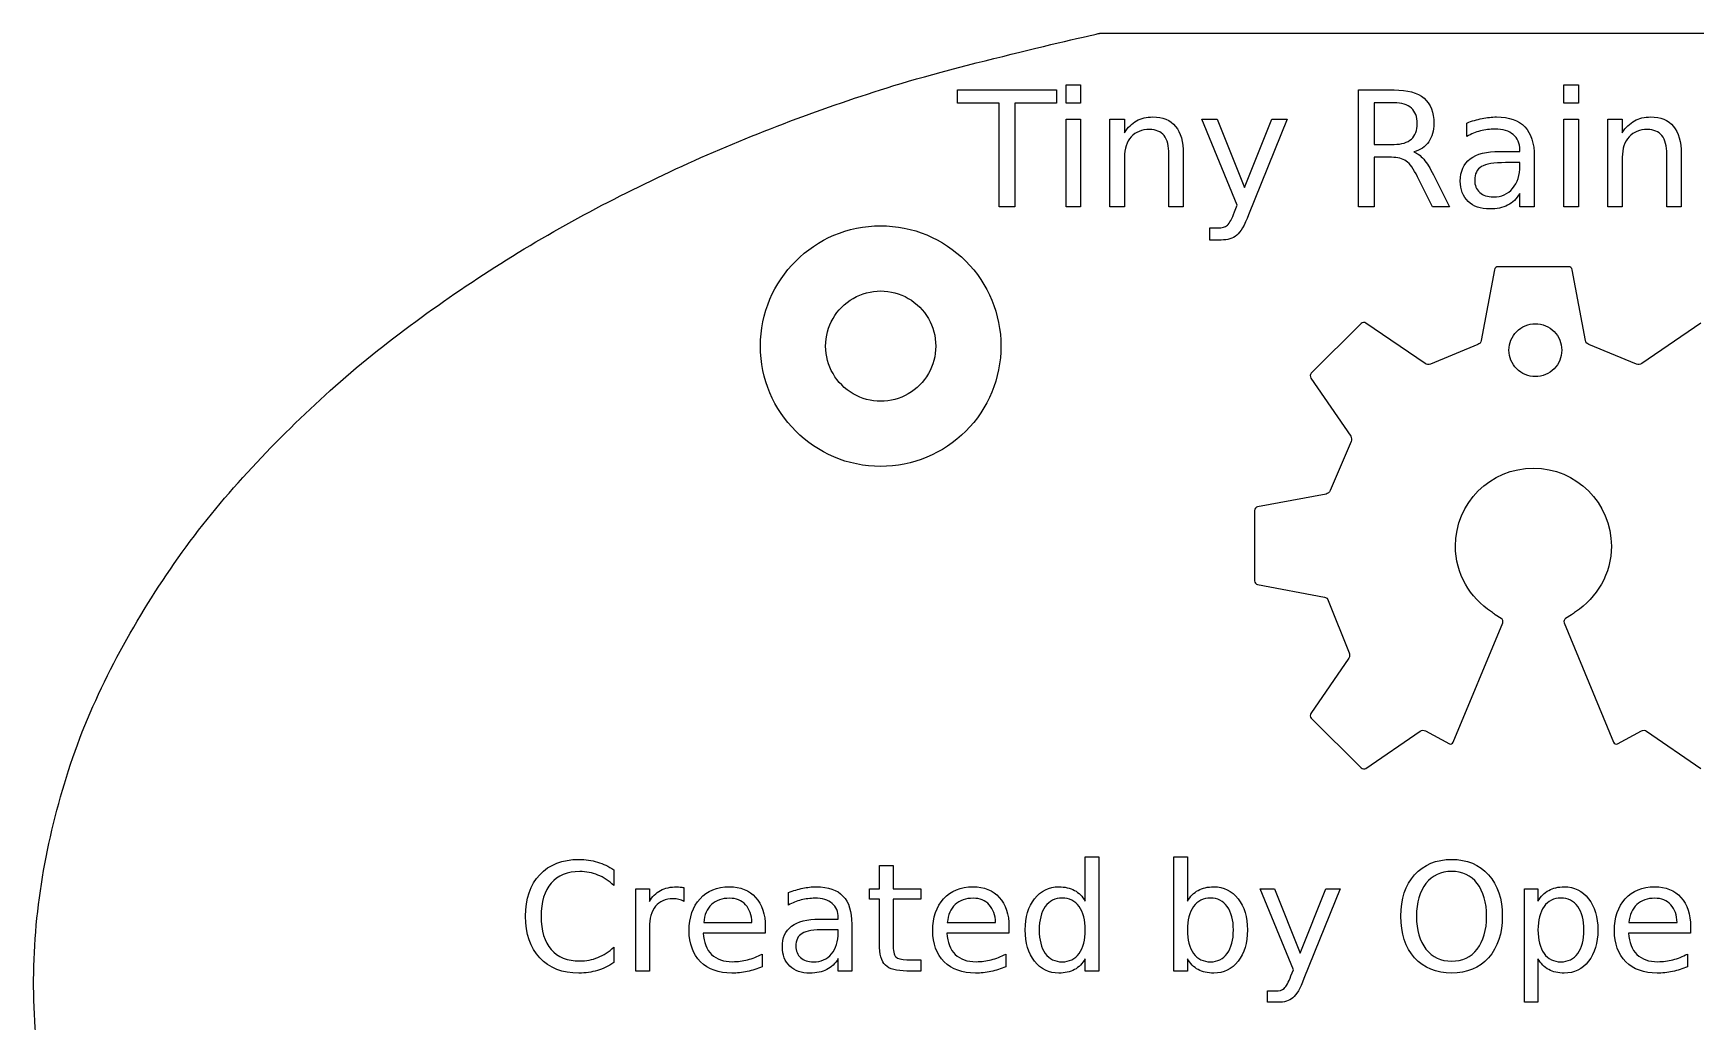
# Model space of a CAD drawing. Extents: x 5 to 209, y 0 to 44.
# Drawn here: x 141.18 to 178.91, y 21.68 to 44.1 of the extents above; entities that cross this region are included whole.
import ezdxf

# ---------------------------------------------------------------- set-up
doc = ezdxf.new("R2010")
doc.units = 0
doc.layers.get('0').update_dxf_attribs({"linetype": 'CONTINUOUS'})

msp = doc.modelspace()

# ---------------------------------------------------------------- linework, layer by layer
at = {"color": 7}
for p, q in [((165.385936, 44.095133), (184.985936, 44.095133)), ((165.385936, 44.095133), (165.385936, 44.095133)), ((174.340946, 38.732526), (174.041886, 37.125146)), ((176.023386, 38.801446), (174.423846, 38.801446)), ((176.405836, 37.125153), (176.106286, 38.732526)), ((171.314586, 37.513535), (170.183556, 36.382612)), ((172.764356, 36.6019), (171.421986, 37.523435)), ((179.025576, 37.523443), (177.683156, 36.601914)), ((161.660946, 37.000106), (161.660946, 37.000106)), ((173.962486, 37.034206), (172.885066, 36.5932)), ((177.562436, 36.593214), (176.485236, 37.034213)), ((175.868546, 36.9082), (175.868546, 36.9082)), ((170.173556, 36.275221), (171.079126, 34.955511)), ((171.086126, 34.835357), (170.609656, 33.724002)), ((170.517656, 33.644872), (168.963706, 33.355877)), ((168.894806, 33.272867), (168.894886, 31.673429)), ((168.963786, 31.590419), (170.479676, 31.308327)), ((170.569676, 31.228637), (171.042926, 30.046476)), ((173.405996, 28.015464), (174.526796, 30.723608)), ((174.493896, 30.824854), (174.357856, 30.908134)), ((175.921976, 30.723608), (177.042706, 28.015367)), ((176.090926, 30.908134), (175.954876, 30.824854)), ((171.034926, 29.925757), (170.173896, 28.670991)), ((170.183896, 28.563505), (171.315006, 27.432583)), ((171.422386, 27.422683), (172.654946, 28.268677)), ((172.773116, 28.272777), (173.316696, 27.982554)), ((177.132006, 27.982467), (177.675586, 28.272656)), ((177.793756, 28.268556), (179.026406, 27.422561))]:
    msp.add_line(p, q, dxfattribs=at)
at = {"color": 5}
for p, q in [((162.157211, 42.811026), (164.398301, 42.811026)), ((162.157211, 42.509375), (162.157211, 42.811026)), ((164.398301, 42.811026), (164.398301, 42.509375)), ((164.618333, 42.922814), (164.944821, 42.922814)), ((164.618333, 42.509375), (164.618333, 42.922814)), ((164.944821, 42.922814), (164.944821, 42.509375)), ((171.25465, 40.161819), (171.25465, 42.811025)), ((171.25465, 42.811025), (172.06378, 42.811025)), ((175.91782, 42.922814), (176.244309, 42.922814)), ((175.91782, 42.509375), (175.91782, 42.922814)), ((176.244309, 42.922814), (176.244309, 42.509375)), ((163.097646, 42.509375), (162.157211, 42.509375)), ((163.097646, 40.16182), (163.097646, 42.509375)), ((164.398301, 42.509375), (163.457854, 42.509375)), ((163.457854, 42.509375), (163.457854, 40.16182)), ((164.944821, 42.509375), (164.618333, 42.509375)), ((171.613083, 42.516472), (171.613083, 41.576031)), ((172.06378, 42.516472), (171.613083, 42.516472)), ((176.244309, 42.509375), (175.91782, 42.509375)), ((164.618333, 42.149168), (164.944821, 42.149168)), ((164.618333, 40.16182), (164.618333, 42.149168)), ((164.944821, 42.149168), (164.944821, 40.16182)), ((165.613799, 40.16182), (165.613799, 42.149168)), ((165.613799, 42.149168), (165.942062, 42.149168)), ((165.942062, 42.149168), (165.942062, 41.840419)), ((168.502578, 40.19376), (167.698758, 42.149168)), ((167.698758, 42.149168), (168.044773, 42.149168)), ((168.044773, 42.149168), (168.665816, 40.594778)), ((168.665816, 40.594778), (169.286871, 42.149168)), ((169.632875, 42.149168), (168.759866, 39.977281)), ((169.286871, 42.149168), (169.632875, 42.149168)), ((173.710449, 41.757021), (173.710449, 42.058672)), ((175.91782, 42.149168), (176.244309, 42.149168)), ((175.91782, 40.16182), (175.91782, 42.149168)), ((176.244309, 42.149168), (176.244309, 40.16182)), ((176.913298, 40.16182), (176.913298, 42.149168)), ((176.913298, 42.149168), (177.241561, 42.149168)), ((177.241561, 42.149168), (177.241561, 41.840419)), ((171.613083, 41.576031), (172.06378, 41.576031)), ((165.942062, 41.285026), (165.942062, 40.16182)), ((166.951686, 40.16182), (166.951686, 41.35068)), ((167.278198, 41.361327), (167.278175, 41.361326)), ((167.278175, 41.361326), (167.278175, 40.16182)), ((172.00345, 41.281477), (171.613083, 41.281477)), ((171.613083, 41.281477), (171.613083, 40.161819)), ((172.51094, 41.403912), (172.51094, 41.403912)), ((174.459249, 41.416333), (174.917054, 41.416333)), ((174.917031, 41.160817), (174.592306, 41.160817)), ((174.592306, 41.160817), (174.592329, 41.160817)), ((174.917031, 41.088065), (174.917031, 41.160817)), ((174.917054, 41.416333), (174.917054, 41.448272)), ((175.243543, 41.295673), (175.243543, 40.16182)), ((175.243543, 41.295673), (175.243543, 41.295673)), ((177.241561, 41.285026), (177.241561, 40.16182)), ((178.251185, 40.16182), (178.251185, 41.35068)), ((178.577697, 41.361327), (178.577674, 41.361326)), ((178.577674, 41.361326), (178.577674, 40.16182)), ((172.933252, 40.16182), (172.594334, 40.841422)), ((172.954541, 40.885782), (173.318297, 40.16182)), ((174.917054, 40.16182), (174.917054, 40.463471)), ((163.457854, 40.16182), (163.097646, 40.16182)), ((164.944821, 40.16182), (164.618333, 40.16182)), ((165.942062, 40.16182), (165.613799, 40.16182)), ((167.278175, 40.16182), (166.951686, 40.16182)), ((168.443976, 40.044708), (168.502578, 40.19376)), ((171.613083, 40.161819), (171.25465, 40.161819)), ((173.318297, 40.16182), (172.933252, 40.16182)), ((175.243543, 40.16182), (174.917054, 40.16182)), ((176.244309, 40.16182), (175.91782, 40.16182)), ((177.241561, 40.16182), (176.913298, 40.16182)), ((178.577674, 40.16182), (178.251185, 40.16182)), ((167.877929, 39.405917), (167.877929, 39.679178)), ((167.877929, 39.679178), (168.069576, 39.679178)), ((168.759866, 39.977281), (168.75982, 39.97728)), ((168.138777, 39.405917), (167.877929, 39.405917)), ((165.052674, 24.409257), (165.052674, 25.418593)), ((165.052674, 25.418593), (165.359133, 25.418593)), ((165.359133, 25.418593), (165.359133, 22.826967)), ((167.064674, 22.826963), (167.064674, 25.418589)), ((167.064674, 25.418589), (167.372811, 25.418589)), ((167.372811, 25.418589), (167.372811, 24.409254)), ((173.368863, 25.358632), (173.368863, 25.358632)), ((154.354722, 25.122121), (154.354722, 24.767354)), ((154.354722, 25.122117), (154.354722, 25.122121)), ((160.382365, 24.692403), (160.382365, 25.222054)), ((160.382365, 25.222054), (160.690491, 25.222054)), ((160.690491, 25.222054), (160.690539, 25.222056)), ((160.690539, 25.222056), (160.690539, 24.692404)), ((173.368863, 25.085478), (173.368863, 25.085478)), ((154.852698, 22.826963), (154.852698, 24.692401)), ((154.852698, 24.692401), (155.160836, 24.692401)), ((155.160836, 24.692401), (155.160836, 24.402591)), ((155.94357, 24.720705), (155.944778, 24.405912)), ((158.315442, 24.324325), (158.315442, 24.607472)), ((160.157517, 24.454227), (160.157517, 24.692403)), ((160.157517, 24.692403), (160.382365, 24.692403)), ((160.690539, 24.692404), (161.321801, 24.692404)), ((161.321801, 24.692404), (161.321801, 24.454228)), ((169.776215, 22.856947), (169.021715, 24.692404)), ((169.021715, 24.692404), (169.346493, 24.692404)), ((169.346493, 24.692404), (169.92945, 23.233365)), ((169.92945, 23.233365), (170.512395, 24.692404)), ((170.837186, 24.692404), (170.017716, 22.653747)), ((170.512395, 24.692404), (170.837186, 24.692404)), ((175.019433, 22.117434), (175.019433, 24.692404)), ((175.019433, 24.692404), (175.327571, 24.692404)), ((175.327571, 24.692404), (175.327571, 24.409257)), ((155.944778, 24.405912), (155.945333, 24.405926)), ((160.382365, 24.454227), (160.157517, 24.454227)), ((160.382365, 23.441561), (160.382365, 24.454227)), ((161.321801, 24.454228), (160.690539, 24.454228)), ((160.690539, 24.454228), (160.690539, 23.441562)), ((165.052674, 24.409261), (165.052674, 24.409257)), ((167.372811, 24.409254), (167.372811, 24.409257)), ((155.160836, 23.809649), (155.160836, 22.826963)), ((156.393374, 23.92458), (157.485985, 23.92627)), ((157.485985, 23.92627), (157.485985, 23.926245)), ((157.792456, 23.836305), (157.792456, 23.836301)), ((157.792456, 23.836301), (157.792456, 23.6864)), ((159.018316, 24.004527), (159.448025, 24.004527)), ((159.448025, 24.004527), (159.448025, 24.034512)), ((159.754497, 23.891267), (159.754497, 23.891265)), ((159.754497, 23.891265), (159.754497, 22.826967)), ((161.923065, 23.92458), (163.015676, 23.92627)), ((163.015676, 23.92627), (163.015676, 23.926245)), ((163.322147, 23.836305), (163.322147, 23.836301)), ((163.322147, 23.836301), (163.322147, 23.6864)), ((177.392875, 23.92458), (178.485486, 23.92627)), ((178.485486, 23.92627), (178.485486, 23.926245)), ((178.791957, 23.836305), (178.791957, 23.836301)), ((178.791957, 23.836301), (178.791957, 23.6864)), ((157.792456, 23.6864), (156.383387, 23.6864)), ((159.143269, 23.76469), (159.143233, 23.764682)), ((159.448062, 23.76469), (159.143269, 23.76469)), ((159.448062, 23.696399), (159.448062, 23.76469)), ((163.322147, 23.6864), (161.913078, 23.6864)), ((164.008356, 23.75802), (164.008356, 23.75802)), ((168.415451, 23.75802), (168.415451, 23.75802)), ((176.37021, 23.75802), (176.37021, 23.75802)), ((178.791957, 23.6864), (177.382876, 23.6864)), ((154.354722, 23.369934), (154.354722, 23.0185)), ((157.720832, 23.211714), (157.720832, 22.921905)), ((159.448025, 22.826967), (159.448025, 23.110114)), ((161.006949, 23.083463), (161.321752, 23.083463)), ((161.321752, 23.083463), (161.321752, 22.826965)), ((163.250523, 23.211714), (163.250523, 22.921905)), ((165.052674, 22.826967), (165.052674, 23.106782)), ((167.372811, 23.106778), (167.372811, 22.826963)), ((175.327571, 23.106782), (175.327571, 22.117434)), ((175.327571, 23.106778), (175.327571, 23.106782)), ((178.720333, 23.211714), (178.720333, 22.921905)), ((155.160836, 22.826963), (154.852698, 22.826963)), ((159.754497, 22.826967), (159.448025, 22.826967)), ((161.321752, 22.826965), (161.006949, 22.826965)), ((165.359133, 22.826967), (165.052674, 22.826967)), ((167.372811, 22.826963), (167.064674, 22.826963)), ((169.721268, 22.717039), (169.776215, 22.856947)), ((170.017716, 22.653747), (170.017728, 22.653747)), ((169.189949, 22.117436), (169.189949, 22.373933)), ((169.189949, 22.373933), (169.369825, 22.373933)), ((169.434783, 22.117436), (169.189949, 22.117436)), ((175.327571, 22.117434), (175.019433, 22.117434))]:
    msp.add_line(p, q, dxfattribs=at)
at = {"color": 1}
msp.add_line((163.139476, 37.000107), (163.139476, 37.000107), dxfattribs=at)
at = {"color": 7}
for points in [[(160.558456, 42.861335), (162.141336, 43.364341), (165.385936, 44.095133), (165.385936, 44.095133)], [(155.904766, 41.082251), (157.413646, 41.775984), (158.975726, 42.358378), (160.558456, 42.861335)], [(151.526377, 38.708832), (152.919157, 39.61221), (154.396447, 40.388778), (155.904766, 41.082251)], [(147.574677, 35.679333), (148.786987, 36.81299), (150.133867, 37.80563), (151.526377, 38.708832)], [(174.423846, 38.801446), (174.385446, 38.801446), (174.348146, 38.770436), (174.340946, 38.732526)], [(176.106286, 38.732526), (176.099286, 38.770436), (176.061986, 38.801446), (176.023386, 38.801446)], [(159.785946, 38.082638), (160.172698, 38.305929), (160.649195, 38.305929), (161.035946, 38.082638)], [(159.160946, 37.000106), (159.160946, 37.446688), (159.399195, 37.859347), (159.785946, 38.082638)], [(161.035946, 38.082638), (161.422698, 37.859347), (161.660946, 37.446688), (161.660946, 37.000106)], [(171.421986, 37.523435), (171.390086, 37.545275), (171.341786, 37.540835), (171.314586, 37.513535)], [(174.844897, 37.332209), (174.957351, 37.444663), (175.109872, 37.507838), (175.268906, 37.507838)], [(175.268906, 37.507838), (175.42794, 37.507838), (175.580461, 37.444663), (175.692915, 37.332209)], [(159.785946, 35.917574), (159.399195, 36.140865), (159.160946, 36.553524), (159.160946, 37.000106)], [(161.660946, 37.000106), (161.660946, 36.553524), (161.422698, 36.140865), (161.035946, 35.917574)], [(174.041886, 37.125146), (174.034886, 37.087236), (173.999086, 37.046306), (173.962486, 37.034206)], [(174.669266, 36.9082), (174.669266, 37.067234), (174.732442, 37.219755), (174.844897, 37.332209)], [(175.692915, 37.332209), (175.80537, 37.219755), (175.868546, 37.067234), (175.868546, 36.9082)], [(176.485236, 37.034213), (176.448736, 37.046313), (176.413036, 37.087243), (176.405836, 37.125153)], [(172.885066, 36.5932), (172.850566, 36.57618), (172.795966, 36.58006), (172.764356, 36.6019)], [(174.844897, 36.484192), (174.732442, 36.596645), (174.669266, 36.749166), (174.669266, 36.9082)], [(175.868546, 36.9082), (175.868546, 36.749166), (175.80537, 36.596645), (175.692915, 36.484192)], [(177.683156, 36.601914), (177.651356, 36.580074), (177.596956, 36.576204), (177.562436, 36.593214)], [(170.183556, 36.382612), (170.156256, 36.355292), (170.151756, 36.306982), (170.173556, 36.275221)], [(175.268906, 36.308563), (175.109872, 36.308562), (174.957351, 36.371738), (174.844897, 36.484192)], [(175.692915, 36.484192), (175.580461, 36.371738), (175.42794, 36.308562), (175.268906, 36.308563)], [(161.035946, 35.917574), (160.649195, 35.694283), (160.172698, 35.694283), (159.785946, 35.917574)], [(144.289987, 31.942455), (145.222477, 33.313895), (146.363357, 34.546599), (147.574677, 35.679333)], [(171.079126, 34.955511), (171.100826, 34.923551), (171.104226, 34.869671), (171.086126, 34.835357)], [(173.455446, 32.463989), (173.455446, 33.440915), (174.247466, 34.232836), (175.224296, 34.232836)], [(175.224296, 34.232836), (176.201126, 34.232836), (176.993036, 33.440915), (176.993036, 32.463989)], [(170.609656, 33.724002), (170.597056, 33.687512), (170.555756, 33.651962), (170.517656, 33.644872)], [(168.963706, 33.355877), (168.925806, 33.348677), (168.894806, 33.311457), (168.894806, 33.272867)], [(174.271756, 30.974024), (173.781026, 31.288259), (173.455446, 31.837979), (173.455446, 32.463989)], [(176.993036, 32.463989), (176.993036, 31.837979), (176.667556, 31.288259), (176.176726, 30.974024)], [(142.025597, 27.51954), (142.549077, 29.090927), (143.358697, 30.572784), (144.289987, 31.942455)], [(168.894886, 31.673429), (168.894886, 31.634859), (168.925986, 31.597329), (168.963786, 31.590419)], [(170.479676, 31.308327), (170.517576, 31.301427), (170.558076, 31.265397), (170.569676, 31.228637)], [(174.357856, 30.908134), (174.332756, 30.923454), (174.298556, 30.949824), (174.271756, 30.974024)], [(176.176726, 30.974024), (176.150226, 30.949814), (176.115926, 30.923454), (176.090926, 30.908134)], [(174.526796, 30.723608), (174.541696, 30.759258), (174.526796, 30.804708), (174.493896, 30.824854)], [(175.954876, 30.824854), (175.922176, 30.804734), (175.907276, 30.759244), (175.921976, 30.723608)], [(171.042926, 30.046476), (171.059826, 30.011786), (171.055826, 29.957516), (171.034926, 29.925757)], [(170.173896, 28.670991), (170.152196, 28.639221), (170.156596, 28.590831), (170.183896, 28.563505)], [(172.654946, 28.268677), (172.686646, 28.290417), (172.739946, 28.292107), (172.773116, 28.272777)], [(173.316696, 27.982554), (173.351196, 27.964974), (173.391296, 27.979754), (173.405996, 28.015464)], [(177.042706, 28.015367), (177.057406, 27.979717), (177.097606, 27.964977), (177.132006, 27.982467)], [(177.675586, 28.272656), (177.708786, 28.292036), (177.761886, 28.290436), (177.793756, 28.268556)], [(141.186137, 22.628258), (141.194137, 24.282501), (141.502757, 25.950073), (142.025597, 27.51954)], [(171.315006, 27.432583), (171.342306, 27.405453), (171.390506, 27.401003), (171.422386, 27.422683)], [(141.975607, 17.728944), (141.467667, 19.3032), (141.177697, 20.974109), (141.186137, 22.628258)]]:
    msp.add_open_spline(points, degree=3, dxfattribs=at)
at = {"color": 5}
for points in [[(172.06378, 42.811025), (172.366618, 42.811025), (172.592563, 42.747738), (172.741617, 42.621163)], [(172.454158, 42.397586), (172.366622, 42.476844), (172.236496, 42.516472), (172.06378, 42.516472)], [(172.587237, 42.048026), (172.587237, 42.202992), (172.542878, 42.319512), (172.454158, 42.397586)], [(172.741617, 42.621163), (172.890663, 42.494587), (172.965186, 42.303542), (172.965186, 42.048026)], [(165.942062, 41.840419), (166.020137, 41.959897), (166.111817, 42.049209), (166.217102, 42.108356)], [(166.511657, 41.91317), (166.335393, 41.91317), (166.196396, 41.85698), (166.094667, 41.7446)], [(166.217102, 42.108356), (166.32357, 42.167504), (166.446004, 42.197078), (166.584405, 42.197078)], [(166.841693, 41.772991), (166.768364, 41.866444), (166.658352, 41.91317), (166.511657, 41.91317)], [(166.584405, 42.197078), (166.812717, 42.197078), (166.985428, 42.126101), (167.102541, 41.984147)], [(167.102541, 41.984147), (167.219645, 41.843377), (167.278198, 41.63577), (167.278198, 41.361327)], [(172.454158, 41.694917), (172.542878, 41.775357), (172.587237, 41.89306), (172.587237, 42.048026)], [(172.965186, 42.048026), (172.965186, 41.88123), (172.926148, 41.742826), (172.848073, 41.632812)], [(173.710449, 42.058672), (173.829927, 42.104807), (173.945853, 42.139112), (174.058227, 42.161588)], [(174.352782, 41.920268), (174.239217, 41.920268), (174.128614, 41.906664), (174.020971, 41.879456)], [(174.058227, 42.161588), (174.170608, 42.185247), (174.280033, 42.197077), (174.386501, 42.197077)], [(174.767997, 41.796058), (174.669816, 41.878865), (174.531411, 41.920268), (174.352782, 41.920268)], [(174.386501, 42.197077), (174.673955, 42.197077), (174.888658, 42.122551), (175.030607, 41.9735)], [(175.030607, 41.9735), (175.172564, 41.824449), (175.243543, 41.598507), (175.243543, 41.295673)], [(177.241561, 41.840419), (177.319635, 41.959897), (177.411312, 42.049209), (177.516589, 42.108356)], [(177.811144, 41.91317), (177.634888, 41.91317), (177.495891, 41.85698), (177.394155, 41.7446)], [(177.516589, 42.108356), (177.623057, 42.167504), (177.745495, 42.197078), (177.883904, 42.197078)], [(178.141192, 41.772991), (178.067863, 41.866444), (177.957847, 41.91317), (177.811144, 41.91317)], [(177.883904, 42.197078), (178.112208, 42.197078), (178.284916, 42.126101), (178.402028, 41.984147)], [(178.402028, 41.984147), (178.51914, 41.843377), (178.577697, 41.63577), (178.577697, 41.361327)], [(166.094667, 41.7446), (165.99293, 41.632221), (165.942062, 41.479029), (165.942062, 41.285026)], [(166.951686, 41.35068), (166.951686, 41.538768), (166.915022, 41.679539), (166.841693, 41.772991)], [(172.06378, 41.576031), (172.236496, 41.576031), (172.366622, 41.615659), (172.454158, 41.694917)], [(172.848073, 41.632812), (172.771189, 41.522798), (172.658811, 41.446498), (172.51094, 41.403912)], [(174.020971, 41.879456), (173.91332, 41.852248), (173.809813, 41.811436), (173.710449, 41.757021)], [(174.917054, 41.448272), (174.917054, 41.598507), (174.867369, 41.714435), (174.767997, 41.796058)], [(177.394155, 41.7446), (177.292425, 41.632221), (177.241561, 41.479029), (177.241561, 41.285026)], [(178.251185, 41.35068), (178.251185, 41.538768), (178.214521, 41.679539), (178.141192, 41.772991)], [(172.33882, 41.194531), (172.257197, 41.252495), (172.145407, 41.281477), (172.00345, 41.281477)], [(172.594334, 40.841422), (172.506797, 41.018864), (172.421626, 41.136567), (172.33882, 41.194531)], [(172.51094, 41.403912), (172.587833, 41.377887), (172.662359, 41.322289), (172.734521, 41.237117)], [(172.734521, 41.237117), (172.807849, 41.151945), (172.88119, 41.034833), (172.954541, 40.885782)], [(173.56494, 40.74028), (173.56494, 40.963857), (173.639467, 41.132426), (173.78852, 41.245989)], [(173.78852, 41.245989), (173.938756, 41.359552), (174.162333, 41.416333), (174.459249, 41.416333)], [(174.592329, 41.160817), (174.328536, 41.160817), (174.145771, 41.130652), (174.044034, 41.070322)], [(174.044034, 41.070322), (173.942305, 41.009991), (173.89144, 40.907075), (173.89144, 40.761573)], [(173.89144, 40.761573), (173.89144, 40.645644), (173.929287, 40.553375), (174.004981, 40.484764)], [(174.752007, 40.575259), (174.862023, 40.7042), (174.917031, 40.875135), (174.917031, 41.088065)], [(173.744157, 40.280706), (173.624679, 40.395452), (173.56494, 40.548643), (173.56494, 40.74028)], [(174.004981, 40.484764), (174.081866, 40.417336), (174.185964, 40.383622), (174.317277, 40.383622)], [(174.317277, 40.383622), (174.498264, 40.383622), (174.643174, 40.447501), (174.752007, 40.575259)], [(174.917054, 40.463471), (174.842505, 40.34281), (174.749642, 40.253498), (174.638466, 40.195534)], [(168.278952, 39.743057), (168.328626, 39.785643), (168.383634, 39.886193), (168.443976, 40.044708)], [(174.230347, 40.110362), (174.026881, 40.110362), (173.864817, 40.167143), (173.744157, 40.280706)], [(174.638466, 40.195534), (174.527267, 40.138752), (174.391228, 40.110362), (174.230347, 40.110362)], [(168.069576, 39.679178), (168.159478, 39.679178), (168.22927, 39.700471), (168.278952, 39.743057)], [(168.75982, 39.97728), (168.667552, 39.740691), (168.577646, 39.586317), (168.490102, 39.514157)], [(168.490102, 39.514157), (168.402566, 39.441997), (168.285457, 39.405917), (168.138777, 39.405917)], [(152.674155, 25.012187), (152.890682, 25.243146), (153.187154, 25.358626), (153.56357, 25.358626)], [(153.56357, 25.358626), (153.712366, 25.358626), (153.852273, 25.33864), (153.983293, 25.298667)], [(153.983293, 25.298667), (154.115431, 25.259806), (154.239241, 25.200956), (154.354722, 25.122117)], [(172.529407, 25.007196), (172.739268, 25.241487), (173.019087, 25.358632), (173.368863, 25.358632)], [(173.368863, 25.358632), (173.717521, 25.358632), (173.996224, 25.241487), (174.204974, 25.007196)], [(152.349376, 24.06781), (152.349376, 24.467547), (152.457635, 24.782339), (152.674155, 25.012187)], [(153.583557, 25.082144), (153.299306, 25.082144), (153.081672, 24.994979), (152.930654, 24.820649)], [(153.991625, 25.003865), (153.863931, 25.056051), (153.727908, 25.082144), (153.583557, 25.082144)], [(154.354722, 24.767354), (154.241463, 24.872841), (154.12043, 24.951678), (153.991625, 25.003865)], [(172.216282, 24.067816), (172.216282, 24.46089), (172.320657, 24.774017), (172.529407, 25.007196)], [(173.368863, 25.085478), (173.124577, 25.085478), (172.930258, 24.994427), (172.785906, 24.812325)], [(173.948475, 24.812325), (173.806345, 24.994427), (173.613142, 25.085478), (173.368863, 25.085478)], [(174.204974, 25.007196), (174.413724, 24.774017), (174.5181, 24.46089), (174.5181, 24.067816)], [(152.930654, 24.820649), (152.779645, 24.64743), (152.70414, 24.396484), (152.70414, 24.067812)], [(155.160836, 24.402591), (155.225242, 24.51585), (155.309076, 24.599684), (155.412336, 24.654093)], [(155.412336, 24.654093), (155.515596, 24.709611), (155.641068, 24.73737), (155.788752, 24.73737)], [(155.788752, 24.73737), (155.809846, 24.73737), (155.833153, 24.73572), (155.858674, 24.732419)], [(155.858674, 24.732419), (155.884195, 24.730165), (155.912494, 24.72626), (155.94357, 24.720705)], [(156.310096, 24.467556), (156.475541, 24.647437), (156.698171, 24.737378), (156.977985, 24.737378)], [(156.977985, 24.737378), (157.228938, 24.737378), (157.427141, 24.65632), (157.572596, 24.494205)], [(158.315442, 24.607472), (158.42759, 24.650778), (158.536409, 24.682977), (158.6419, 24.70407)], [(158.6419, 24.70407), (158.747382, 24.726274), (158.85009, 24.737376), (158.950025, 24.737376)], [(158.950025, 24.737376), (159.219849, 24.737376), (159.421381, 24.667423), (159.554623, 24.527515)], [(159.554623, 24.527515), (159.687872, 24.387607), (159.754497, 24.175524), (159.754497, 23.891267)], [(161.839787, 24.467556), (162.005232, 24.647437), (162.227862, 24.737378), (162.507676, 24.737378)], [(162.507676, 24.737378), (162.758629, 24.737378), (162.956832, 24.65632), (163.102287, 24.494205)], [(163.903425, 24.467554), (164.045555, 24.647436), (164.229323, 24.737376), (164.45473, 24.737376)], [(164.45473, 24.737376), (164.592416, 24.737376), (164.710115, 24.710173), (164.807828, 24.655765)], [(164.807828, 24.655765), (164.906652, 24.602469), (164.988267, 24.520301), (165.052674, 24.409261)], [(167.372811, 24.409257), (167.437218, 24.520295), (167.518274, 24.602463), (167.615979, 24.655761)], [(167.615979, 24.655761), (167.714803, 24.710169), (167.832502, 24.737373), (167.969076, 24.737373)], [(167.969076, 24.737373), (168.195595, 24.737373), (168.379363, 24.647432), (168.520381, 24.467551)], [(172.785906, 24.812325), (172.642666, 24.630223), (172.571046, 24.382053), (172.571046, 24.067816)], [(174.163336, 24.067816), (174.163336, 24.382053), (174.091715, 24.630223), (173.948475, 24.812325)], [(175.327571, 24.409257), (175.391977, 24.520295), (175.473033, 24.602463), (175.570738, 24.655761)], [(175.570738, 24.655761), (175.669562, 24.710169), (175.787261, 24.737373), (175.923835, 24.737373)], [(175.923835, 24.737373), (176.150354, 24.737373), (176.334122, 24.647432), (176.47514, 24.467551)], [(177.309597, 24.467556), (177.475042, 24.647437), (177.697672, 24.737378), (177.977486, 24.737378)], [(177.977486, 24.737378), (178.228431, 24.737378), (178.426634, 24.65632), (178.572097, 24.494205)], [(155.299073, 24.294329), (155.206915, 24.182181), (155.160836, 24.020621), (155.160836, 23.809649)], [(155.698809, 24.464218), (155.525587, 24.464218), (155.392341, 24.407588), (155.299073, 24.294329)], [(155.832058, 24.449231), (155.792045, 24.459222), (155.747629, 24.464218), (155.698809, 24.464218)], [(155.945333, 24.405926), (155.910876, 24.425916), (155.873117, 24.440351), (155.832058, 24.449231)], [(156.063596, 23.741367), (156.063596, 24.046722), (156.145763, 24.288784), (156.310096, 24.467556)], [(156.569929, 24.332643), (156.467772, 24.236041), (156.40892, 24.100019), (156.393374, 23.92458)], [(156.981318, 24.477549), (156.810319, 24.477549), (156.673189, 24.429247), (156.569929, 24.332643)], [(157.344415, 24.327647), (157.253368, 24.427582), (157.132336, 24.477549), (156.981318, 24.477549)], [(157.485985, 23.926245), (157.48357, 24.093912), (157.43638, 24.227713), (157.344415, 24.327647)], [(157.572596, 24.494205), (157.719169, 24.3332), (157.792456, 24.1139), (157.792456, 23.836305)], [(158.606915, 24.439255), (158.505869, 24.413718), (158.408711, 24.375408), (158.315442, 24.324325)], [(158.918373, 24.477561), (158.81178, 24.477561), (158.707961, 24.464792), (158.606915, 24.439255)], [(159.308122, 24.360965), (159.215964, 24.438695), (159.086048, 24.477561), (158.918373, 24.477561)], [(159.448025, 24.034512), (159.448025, 24.17553), (159.401391, 24.284348), (159.308122, 24.360965)], [(161.593287, 23.741367), (161.593287, 24.046722), (161.675454, 24.288784), (161.839787, 24.467556)], [(162.09962, 24.332643), (161.997463, 24.236041), (161.938611, 24.100019), (161.923065, 23.92458)], [(162.511009, 24.477549), (162.34001, 24.477549), (162.20288, 24.429247), (162.09962, 24.332643)], [(162.874106, 24.327647), (162.783051, 24.427582), (162.662019, 24.477549), (162.511009, 24.477549)], [(163.015676, 23.926245), (163.013261, 24.093912), (162.966071, 24.227713), (162.874106, 24.327647)], [(163.102287, 24.494205), (163.24886, 24.3332), (163.322147, 24.1139), (163.322147, 23.836305)], [(163.691898, 23.758023), (163.691898, 24.051162), (163.762407, 24.287673), (163.903425, 24.467554)], [(164.146605, 24.28767), (164.054439, 24.159977), (164.008356, 23.983427), (164.008356, 23.75802)], [(164.529688, 24.480877), (164.367568, 24.480877), (164.239874, 24.416475), (164.146605, 24.28767)], [(164.912758, 24.28767), (164.819489, 24.416475), (164.691799, 24.480877), (164.529688, 24.480877)], [(165.052674, 23.75802), (165.052674, 23.983427), (165.006035, 24.159977), (164.912758, 24.28767)], [(167.511048, 24.28767), (167.41889, 24.159977), (167.372811, 23.983427), (167.372811, 23.75802)], [(167.894131, 24.480877), (167.732019, 24.480877), (167.604325, 24.416475), (167.511048, 24.28767)], [(168.275547, 24.28767), (168.183389, 24.416475), (168.056251, 24.480877), (167.894131, 24.480877)], [(168.415451, 23.75802), (168.415451, 23.983427), (168.368816, 24.159977), (168.275547, 24.28767)], [(168.520381, 24.467551), (168.662511, 24.287669), (168.733575, 24.051159), (168.733575, 23.758019)], [(175.465807, 24.28767), (175.37365, 24.159977), (175.327571, 23.983427), (175.327571, 23.75802)], [(175.84889, 24.480877), (175.686779, 24.480877), (175.559084, 24.416475), (175.465807, 24.28767)], [(176.230307, 24.28767), (176.138141, 24.416475), (176.011002, 24.480877), (175.84889, 24.480877)], [(176.37021, 23.75802), (176.37021, 23.983427), (176.323575, 24.159977), (176.230307, 24.28767)], [(176.47514, 24.467551), (176.61727, 24.287669), (176.688335, 24.051159), (176.688335, 23.758019)], [(177.063097, 23.741367), (177.063097, 24.046722), (177.145264, 24.288784), (177.309597, 24.467556)], [(177.56943, 24.332643), (177.467273, 24.236041), (177.408421, 24.100019), (177.392875, 23.92458)], [(177.980819, 24.477549), (177.80982, 24.477549), (177.67269, 24.429247), (177.56943, 24.332643)], [(178.343916, 24.327647), (178.252861, 24.427582), (178.131829, 24.477549), (177.980819, 24.477549)], [(178.485486, 23.926245), (178.483071, 24.093912), (178.435881, 24.227713), (178.343916, 24.327647)], [(178.572097, 24.494205), (178.71867, 24.3332), (178.791957, 24.1139), (178.791957, 23.836305)], [(152.674155, 23.123431), (152.457635, 23.35439), (152.349376, 23.669183), (152.349376, 24.06781)], [(152.70414, 24.067812), (152.70414, 23.74025), (152.779645, 23.489304), (152.930654, 23.314974)], [(158.178872, 23.369944), (158.178872, 23.579806), (158.248826, 23.738035), (158.388733, 23.844631)], [(158.388733, 23.844631), (158.529751, 23.951228), (158.739612, 24.004527), (159.018316, 24.004527)], [(172.529407, 23.128435), (172.320657, 23.361614), (172.216282, 23.674741), (172.216282, 24.067816)], [(172.571046, 24.067816), (172.571046, 23.754688), (172.642666, 23.507074), (172.785906, 23.324972)], [(173.948475, 23.324972), (174.091715, 23.507074), (174.163336, 23.754688), (174.163336, 24.067816)], [(174.5181, 24.067816), (174.5181, 23.675851), (174.413724, 23.362724), (174.204974, 23.128435)], [(156.323416, 23.038498), (156.150203, 23.211716), (156.063596, 23.446006), (156.063596, 23.741367)], [(156.383387, 23.6864), (156.396671, 23.475428), (156.459963, 23.314423), (156.573262, 23.203385)], [(158.628567, 23.679737), (158.533076, 23.623108), (158.485331, 23.526504), (158.485331, 23.389928)], [(159.143233, 23.764682), (158.895613, 23.764682), (158.724058, 23.736367), (158.628567, 23.679737)], [(159.293172, 23.215049), (159.396432, 23.33608), (159.448062, 23.49653), (159.448062, 23.696399)], [(160.517281, 22.958545), (160.427337, 23.047375), (160.382365, 23.208381), (160.382365, 23.441561)], [(160.690539, 23.441562), (160.690539, 23.28944), (160.711068, 23.191726), (160.752128, 23.148421)], [(161.853107, 23.038498), (161.679894, 23.211716), (161.593287, 23.446006), (161.593287, 23.741367)], [(161.913078, 23.6864), (161.926442, 23.475428), (161.989734, 23.314423), (162.102953, 23.203385)], [(163.903425, 23.04849), (163.762407, 23.228371), (163.691898, 23.464882), (163.691898, 23.758023)], [(164.008356, 23.75802), (164.008356, 23.532613), (164.054439, 23.355507), (164.146605, 23.226703)], [(164.912758, 23.226703), (165.006035, 23.355507), (165.052674, 23.532613), (165.052674, 23.75802)], [(167.372811, 23.75802), (167.372811, 23.532613), (167.41889, 23.355507), (167.511048, 23.226703)], [(168.275547, 23.226703), (168.368816, 23.355507), (168.415451, 23.532613), (168.415451, 23.75802)], [(168.733575, 23.758019), (168.733575, 23.464879), (168.662511, 23.228368), (168.520381, 23.048486)], [(175.327571, 23.75802), (175.327571, 23.532613), (175.37365, 23.355507), (175.465807, 23.226703)], [(176.230307, 23.226703), (176.323575, 23.355507), (176.37021, 23.532613), (176.37021, 23.75802)], [(176.688335, 23.758019), (176.688335, 23.464879), (176.61727, 23.228368), (176.47514, 23.048486)], [(177.322917, 23.038498), (177.149704, 23.211716), (177.063097, 23.446006), (177.063097, 23.741367)], [(177.382876, 23.6864), (177.39616, 23.475428), (177.459452, 23.314423), (177.572751, 23.203385)], [(153.56357, 22.778659), (153.187154, 22.778659), (152.890682, 22.893583), (152.674155, 23.123431)], [(152.930654, 23.314974), (153.081672, 23.141755), (153.299306, 23.055146), (153.583557, 23.055146)], [(153.583557, 23.055146), (153.727908, 23.055146), (153.863931, 23.081239), (153.991625, 23.133424)], [(154.354722, 23.0185), (154.237019, 22.938555), (154.112102, 22.878594), (153.979972, 22.838618)], [(153.991625, 23.133424), (154.12043, 23.18561), (154.241463, 23.264447), (154.354722, 23.369934)], [(157.03129, 22.778669), (156.733707, 22.778669), (156.497749, 22.865279), (156.323416, 23.038498)], [(156.573262, 23.203385), (156.687632, 23.093458), (156.846415, 23.038494), (157.04961, 23.038494)], [(157.04961, 23.038494), (157.167313, 23.038494), (157.281127, 23.052929), (157.391054, 23.0818)], [(157.391054, 23.0818), (157.502091, 23.11067), (157.612017, 23.153975), (157.720832, 23.211714)], [(158.347094, 22.938562), (158.234946, 23.046269), (158.178872, 23.190063), (158.178872, 23.369944)], [(158.485331, 23.389928), (158.485331, 23.28111), (158.520875, 23.194501), (158.591964, 23.130099)], [(158.591964, 23.130099), (158.66418, 23.066811), (158.761893, 23.035167), (158.885103, 23.035167)], [(158.885103, 23.035167), (159.054992, 23.035167), (159.191015, 23.095128), (159.293172, 23.215049)], [(159.448025, 23.110114), (159.378064, 22.996855), (159.290901, 22.913021), (159.186538, 22.858612)], [(160.752128, 23.148421), (160.794314, 23.105115), (160.879254, 23.083463), (161.006949, 23.083463)], [(162.560981, 22.778669), (162.263398, 22.778669), (162.02744, 22.865279), (161.853107, 23.038498)], [(162.102953, 23.203385), (162.217315, 23.093458), (162.376098, 23.038494), (162.579301, 23.038494)], [(162.579301, 23.038494), (162.697004, 23.038494), (162.810819, 23.052929), (162.920745, 23.0818)], [(162.920745, 23.0818), (163.031782, 23.11067), (163.141708, 23.153975), (163.250523, 23.211714)], [(164.45473, 22.778668), (164.229323, 22.778668), (164.045555, 22.868608), (163.903425, 23.04849)], [(164.146605, 23.226703), (164.239874, 23.099009), (164.367568, 23.035162), (164.529688, 23.035162)], [(164.529688, 23.035162), (164.691799, 23.035162), (164.819489, 23.099009), (164.912758, 23.226703)], [(165.052674, 23.106782), (164.988267, 22.995744), (164.906652, 22.913021), (164.807828, 22.858612)], [(167.615979, 22.858609), (167.518266, 22.913016), (167.43721, 22.99574), (167.372811, 23.106778)], [(167.511048, 23.226703), (167.604325, 23.099009), (167.732019, 23.035162), (167.894131, 23.035162)], [(167.894131, 23.035162), (168.056251, 23.035162), (168.183389, 23.099009), (168.275547, 23.226703)], [(168.520381, 23.048486), (168.379363, 22.868605), (168.195595, 22.778664), (167.969076, 22.778664)], [(173.368863, 22.778665), (173.019087, 22.778665), (172.739268, 22.895255), (172.529407, 23.128435)], [(172.785906, 23.324972), (172.930258, 23.142869), (173.124577, 23.051818), (173.368863, 23.051818)], [(173.368863, 23.051818), (173.613142, 23.051818), (173.806345, 23.142869), (173.948475, 23.324972)], [(174.204974, 23.128435), (173.996224, 22.895255), (173.717521, 22.778665), (173.368863, 22.778665)], [(175.570738, 22.858609), (175.473025, 22.913016), (175.391969, 22.99574), (175.327571, 23.106778)], [(175.465807, 23.226703), (175.559084, 23.099009), (175.686779, 23.035162), (175.84889, 23.035162)], [(175.84889, 23.035162), (176.011002, 23.035162), (176.138141, 23.099009), (176.230307, 23.226703)], [(176.47514, 23.048486), (176.334122, 22.868605), (176.150354, 22.778664), (175.923835, 22.778664)], [(178.030791, 22.778669), (177.733208, 22.778669), (177.49725, 22.865279), (177.322917, 23.038498)], [(177.572751, 23.203385), (177.687121, 23.093458), (177.845908, 23.038494), (178.049111, 23.038494)], [(178.049111, 23.038494), (178.166806, 23.038494), (178.28062, 23.052929), (178.390555, 23.0818)], [(178.390555, 23.0818), (178.501592, 23.11067), (178.611518, 23.153975), (178.720333, 23.211714)], [(153.979972, 22.838618), (153.848944, 22.798645), (153.710144, 22.778659), (153.56357, 22.778659)], [(157.382721, 22.815308), (157.26724, 22.790882), (157.150096, 22.778669), (157.03129, 22.778669)], [(157.720832, 22.921905), (157.610906, 22.875267), (157.498202, 22.839734), (157.382721, 22.815308)], [(158.803456, 22.778668), (158.612474, 22.778668), (158.460353, 22.831966), (158.347094, 22.938562)], [(159.186538, 22.858612), (159.082159, 22.805316), (158.954465, 22.778668), (158.803456, 22.778668)], [(161.006949, 22.826965), (160.770439, 22.826965), (160.607217, 22.870825), (160.517281, 22.958545)], [(162.912412, 22.815308), (162.796931, 22.790882), (162.679787, 22.778669), (162.560981, 22.778669)], [(163.250523, 22.921905), (163.140597, 22.875267), (163.027893, 22.839734), (162.912412, 22.815308)], [(164.807828, 22.858612), (164.710115, 22.805316), (164.592416, 22.778668), (164.45473, 22.778668)], [(167.969076, 22.778664), (167.832502, 22.778664), (167.714803, 22.805312), (167.615979, 22.858609)], [(169.566366, 22.433892), (169.61298, 22.473864), (169.664614, 22.568247), (169.721268, 22.717039)], [(170.017728, 22.653747), (169.931125, 22.431672), (169.846736, 22.286767), (169.764561, 22.219034)], [(175.923835, 22.778664), (175.787261, 22.778664), (175.669562, 22.805312), (175.570738, 22.858609)], [(178.382222, 22.815308), (178.266741, 22.790882), (178.149597, 22.778669), (178.030791, 22.778669)], [(178.720333, 22.921905), (178.610407, 22.875267), (178.497703, 22.839734), (178.382222, 22.815308)], [(169.369825, 22.373933), (169.454214, 22.373933), (169.519727, 22.39392), (169.566366, 22.433892)], [(169.764561, 22.219034), (169.682394, 22.151302), (169.572468, 22.117436), (169.434783, 22.117436)]]:
    msp.add_open_spline(points, degree=3, dxfattribs=at)
at = {"color": 1}
for points in [[(157.682406, 37.000107), (157.682407, 38.507032), (158.90401, 39.728638), (160.410936, 39.72864)], [(160.410936, 39.72864), (161.13459, 39.728642), (161.828604, 39.441173), (162.340305, 38.929473)], [(162.340305, 38.929473), (162.852006, 38.417774), (163.139476, 37.72376), (163.139476, 37.000107)], [(160.410936, 34.271572), (158.90401, 34.271574), (157.682406, 35.49318), (157.682406, 37.000107)], [(163.139476, 37.000107), (163.139476, 36.276453), (162.852006, 35.582439), (162.340305, 35.070739)], [(162.340305, 35.070739), (161.828605, 34.559039), (161.13459, 34.27157), (160.410936, 34.271572)]]:
    msp.add_open_spline(points, degree=3, dxfattribs=at)

doc.saveas('drawing.dxf')
